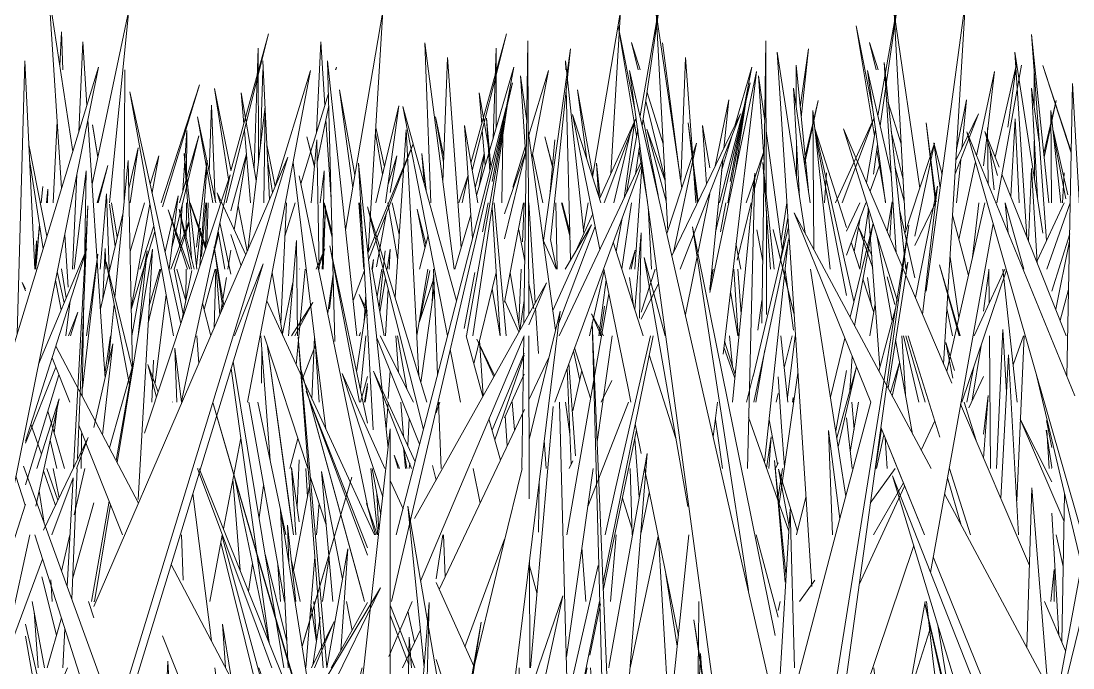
# Model space of a CAD drawing. Header units: millimetres. Extents: x -10020 to 20888, y -4665 to 12339.
# Drawn here: x 2813.88 to 2857.55, y 3088.58 to 3115.45 of the extents above; entities that cross this region are included whole.
import ezdxf

# ---------------------------------------------------------------- set-up
doc = ezdxf.new("R2010")
doc.units = ezdxf.units.MM
doc.layers.add('G-IMPT', color=8, linetype='Continuous', lineweight=9)

# ---------------------------------------------------------------- blocks, each defined once
blk = doc.blocks.new('Grass Array - 25_dwg-V37-West')
at = {"layer": 'G-IMPT'}
for p, q in [((2845.311, 3105.951), (2845.101, 3106.797)), ((2845.311, 3105.953), (2845.101, 3106.797)), ((2845.969, 3103.32), (2845.579, 3104.879)), ((2845.97, 3103.306), (2845.579, 3104.875))]:
    blk.add_line(p, q, dxfattribs=at)
blk = doc.blocks.new('Grass Array - 25_dwg-V38-West')
at = {"layer": 'G-IMPT'}
for p, q in [((2839.578, 3111.509), (2840.432, 3116.388)), ((2839.673, 3111.091), (2840.432, 3116.388)), ((2853.097, 3116.294), (2851.463, 3104.225)), ((2853.097, 3116.294), (2852.182, 3101.207)), ((2827.354, 3106.758), (2828.894, 3115.854)), ((2828.297, 3105.85), (2828.894, 3115.854)), ((2841.31, 3108.513), (2840.254, 3115.791)), ((2840.729, 3106.73), (2840.254, 3115.791)), ((2839.433, 3110.681), (2838.673, 3115.25)), ((2839.367, 3111.778), (2838.673, 3115.25)), ((2822.399, 3107.901), (2824.151, 3114.915)), ((2822.589, 3109.224), (2824.151, 3114.915)), ((2856.554, 3107.901), (2855.824, 3114.893)), ((2856.455, 3106.333), (2855.824, 3114.893)), ((2816.272, 3110.834), (2816.441, 3114.581)), ((2816.615, 3111.956), (2816.441, 3114.581)), ((2831.866, 3105.142), (2830.638, 3114.548)), ((2830.894, 3107.901), (2830.638, 3114.548)), ((2834.756, 3102.907), (2834.922, 3114.624)), ((2834.956, 3103.264), (2834.922, 3114.624)), ((2839.506, 3113.419), (2839.23, 3114.552)), ((2839.582, 3113.419), (2839.23, 3114.552)), ((2823.553, 3109.346), (2823.723, 3114.323)), ((2823.731, 3109.557), (2823.723, 3114.323)), ((2831.589, 3113.932), (2831.393, 3108.768)), ((2831.393, 3108.768), (2831.589, 3113.932)), ((2831.589, 3113.932), (2832.154, 3106.031)), ((2836.694, 3114.294), (2835.565, 3106.335)), ((2836.694, 3114.294), (2835.855, 3106.344)), ((2846.429, 3106.639), (2845.265, 3114.151)), ((2846.706, 3091.974), (2845.265, 3114.151)), ((2800.452, 3059.021), (2817.096, 3113.531)), ((2813.717, 3102.465), (2814.043, 3113.798)), ((2814.448, 3105.142), (2814.043, 3113.798)), ((2814.726, 3101.795), (2817.096, 3113.531)), ((2826.607, 3113.802), (2827.818, 3102.383)), ((2826.607, 3113.802), (2826.905, 3102.141)), ((2832.787, 3108.2), (2834.341, 3113.527)), ((2834.043, 3111.965), (2834.341, 3113.527)), ((2846.573, 3108.399), (2846.057, 3113.614)), ((2846.064, 3111.86), (2846.057, 3113.614)), ((2850.613, 3105.142), (2849.709, 3113.725)), ((2850.219, 3105.823), (2849.709, 3113.725)), ((2854.326, 3109.794), (2855.203, 3113.659)), ((2855.419, 3113.616), (2854.392, 3107.901)), ((2854.854, 3111.045), (2855.203, 3113.659)), ((2856.301, 3113.603), (2857.482, 3109.974)), ((2856.301, 3113.603), (2857.483, 3110.027)), ((2857.483, 3110.027), (2856.301, 3113.603)), ((2823.283, 3099.624), (2825.9, 3113.401)), ((2824.417, 3108.544), (2825.9, 3113.401)), ((2834.875, 3111.306), (2834.618, 3113.175)), ((2834.851, 3109.593), (2834.618, 3113.175)), ((2846.573, 3080.859), (2839.147, 3113.397)), ((2840.733, 3101.728), (2839.147, 3113.397)), ((2842.471, 3104.17), (2844.418, 3113.359)), ((2843.026, 3101.615), (2844.418, 3113.359)), ((2834.278, 3112.881), (2829.259, 3091.347)), ((2834.278, 3112.881), (2831.344, 3101.449)), ((2845.947, 3112.656), (2846.646, 3107.901)), ((2845.947, 3112.656), (2846.198, 3108.128)), ((2857.301, 3100.684), (2857.538, 3112.849)), ((2858.195, 3101.234), (2857.538, 3112.849)), ((2820.206, 3102.383), (2818.402, 3112.515)), ((2820.511, 3102.885), (2818.402, 3112.515)), ((2823.126, 3111.182), (2823.014, 3112.47)), ((2823.642, 3108.83), (2823.014, 3112.47)), ((2827.095, 3112.592), (2827.652, 3108.518)), ((2827.095, 3112.592), (2827.742, 3109.05)), ((2827.742, 3109.05), (2827.095, 3112.592)), ((2832.631, 3102.383), (2834.11, 3112.187)), ((2840.54, 3110.344), (2839.873, 3112.485)), ((2842.704, 3109.429), (2843.258, 3112.172)), ((2843.058, 3110.161), (2843.258, 3112.172)), ((2821.692, 3109.173), (2821.788, 3111.957)), ((2821.944, 3107.981), (2821.788, 3111.957)), ((2823.288, 3105.927), (2824.016, 3111.895)), ((2823.96, 3107.901), (2824.016, 3111.895)), ((2828.611, 3107.901), (2829.562, 3111.934)), ((2829.008, 3107.901), (2829.562, 3111.934)), ((2831.956, 3103.833), (2829.736, 3111.895)), ((2831.583, 3102.383), (2829.736, 3111.895)), ((2840.617, 3108.875), (2839.822, 3112.128)), ((2846.388, 3109.654), (2846.978, 3112.151)), ((2846.411, 3109.497), (2846.978, 3112.151)), ((2847.477, 3105.142), (2846.755, 3111.74)), ((2846.794, 3105.957), (2846.755, 3111.74)), ((2817.226, 3102.765), (2816.656, 3111.35)), ((2821.846, 3107.901), (2821.206, 3111.472)), ((2821.961, 3107.901), (2821.206, 3111.472)), ((2833.382, 3109.389), (2833.197, 3111.422)), ((2833.338, 3109.217), (2833.197, 3111.422)), ((2833.436, 3108.786), (2833.946, 3111.457)), ((2837.945, 3107.901), (2836.773, 3111.573)), ((2837.911, 3105.965), (2836.773, 3111.573)), ((2837.894, 3108.063), (2839.415, 3111.43)), ((2838.086, 3107.901), (2839.415, 3111.428)), ((2840.904, 3105.7), (2843.753, 3111.6)), ((2841.243, 3105.142), (2843.753, 3111.6)), ((2854.969, 3108.178), (2855.152, 3111.385)), ((2855.32, 3107.901), (2855.152, 3111.385)), ((2823.411, 3107.901), (2823.15, 3110.908)), ((2829.407, 3103.976), (2829.871, 3110.934)), ((2830.397, 3100.719), (2829.871, 3110.934)), ((2832.837, 3107.901), (2832.297, 3111.105)), ((2832.619, 3106.418), (2832.297, 3111.105)), ((2832.371, 3102.383), (2833.95, 3111.287)), ((2836.069, 3102.617), (2834.933, 3110.884)), ((2839.019, 3108.312), (2839.48, 3110.948)), ((2840.62, 3108.81), (2839.86, 3110.961)), ((2839.86, 3110.961), (2840.664, 3107.973)), ((2841.986, 3107.942), (2841.573, 3111.226)), ((2841.967, 3107.903), (2841.573, 3111.226)), ((2848.457, 3103.807), (2846.845, 3110.922)), ((2852.519, 3100.413), (2848.03, 3110.971)), ((2850.264, 3103.814), (2848.03, 3110.971)), ((2854.489, 3109.383), (2853.899, 3110.865)), ((2854.414, 3109.039), (2853.899, 3110.865)), ((2854.025, 3108.692), (2854.003, 3111.028)), ((2826.059, 3109.389), (2825.743, 3110.643)), ((2826.063, 3109.431), (2825.743, 3110.643)), ((2826.163, 3110.519), (2825.923, 3107.901)), ((2826.163, 3110.519), (2826.257, 3105.142)), ((2846.074, 3108.93), (2846.069, 3110.461)), ((2848.152, 3104.046), (2846.867, 3110.715)), ((2857.63, 3099.88), (2853.141, 3110.854)), ((2861.887, 3080.311), (2853.141, 3110.854)), ((2814.952, 3106.51), (2814.207, 3110.306)), ((2818.35, 3108.499), (2818.746, 3110.184)), ((2818.409, 3107.901), (2818.746, 3110.184)), ((2830.158, 3110.348), (2828.281, 3105.813)), ((2830.158, 3110.348), (2828.311, 3105.533)), ((2833.95, 3107.446), (2834.825, 3109.991)), ((2839.387, 3109.092), (2839.564, 3110.329)), ((2839.886, 3107.959), (2839.531, 3110.095)), ((2840.694, 3106.621), (2841.917, 3110.378)), ((2840.973, 3105.844), (2841.917, 3110.378)), ((2852.12, 3109.077), (2851.779, 3110.39)), ((2852.044, 3108.52), (2851.779, 3110.39)), ((2854.282, 3108.44), (2854.096, 3110.166)), ((2814.793, 3105.988), (2814.235, 3109.694)), ((2816.908, 3091.137), (2824.96, 3109.803)), ((2817.771, 3103.984), (2818.327, 3109.653)), ((2818.503, 3100.997), (2818.327, 3109.653)), ((2819.242, 3108.678), (2819.596, 3109.856)), ((2819.32, 3108.324), (2819.596, 3109.856)), ((2821.175, 3105.142), (2820.645, 3109.954)), ((2820.952, 3105.594), (2820.645, 3109.954)), ((2821.526, 3098.569), (2824.96, 3109.803)), ((2822.589, 3107.562), (2823.234, 3109.941)), ((2822.726, 3106.775), (2823.237, 3109.91)), ((2825.173, 3109.574), (2826.355, 3099.95)), ((2828.502, 3098.47), (2827.894, 3109.55)), ((2829.122, 3097.713), (2827.894, 3109.55)), ((2833.95, 3106.41), (2834.826, 3109.979)), ((2836.221, 3102.383), (2839.655, 3109.66)), ((2842.471, 3104.268), (2843.011, 3109.692)), ((2844.995, 3105.142), (2844.68, 3109.577)), ((2845.142, 3105.142), (2844.68, 3109.577)), ((2816.081, 3105.142), (2816.58, 3109.234)), ((2816.513, 3105.287), (2816.58, 3109.234)), ((2836.035, 3099.624), (2839.672, 3109.539)), ((2843.416, 3099.624), (2844.34, 3109.125)), ((2844.033, 3096.865), (2844.34, 3109.125)), ((2847.234, 3107.901), (2847.313, 3109.15)), ((2855.703, 3106.334), (2855.837, 3109.319)), ((2856.064, 3105.426), (2855.837, 3109.319)), ((2816.017, 3105.142), (2816.193, 3109.058)), ((2819.003, 3098.341), (2822.561, 3109.063)), ((2820.54, 3099.648), (2822.561, 3109.063)), ((2825.429, 3109.024), (2828.269, 3095.331)), ((2857.276, 3102.383), (2854.606, 3109.091)), ((2823.205, 3105.734), (2822.018, 3108.314)), ((2822.153, 3107.901), (2822.018, 3108.314)), ((2841.459, 3103.266), (2842.471, 3108.273)), ((2851.009, 3103.965), (2851.925, 3108.588)), ((2851.31, 3103.256), (2851.925, 3108.588)), ((2818.403, 3105.885), (2819.009, 3107.901)), ((2818.452, 3103.51), (2819.233, 3107.845)), ((2821.587, 3106.126), (2821.648, 3107.901)), ((2824.668, 3102.886), (2824.894, 3107.901)), ((2826.795, 3106.472), (2826.434, 3107.901)), ((2826.789, 3106.683), (2826.468, 3107.901)), ((2828.117, 3105.142), (2827.91, 3107.901)), ((2828.053, 3106.653), (2827.928, 3107.901)), ((2833.039, 3106.702), (2833.267, 3107.901)), ((2834.017, 3102.383), (2833.517, 3107.901)), ((2835.23, 3103.755), (2834.961, 3107.901)), ((2838.823, 3105.153), (2839.217, 3107.901)), ((2849.844, 3106.704), (2850.052, 3107.941)), ((2849.952, 3106.451), (2850.052, 3107.941)), ((2852.309, 3100.908), (2853.896, 3107.901)), ((2855.511, 3105.142), (2854.734, 3107.901)), ((2856.061, 3105.486), (2857.184, 3107.901)), ((2856.469, 3105.142), (2857.442, 3107.894)), ((2816.062, 3096.901), (2816.647, 3107.775)), ((2816.224, 3097.28), (2816.647, 3107.775)), ((2817.177, 3103.502), (2818.116, 3107.502)), ((2821.064, 3105.142), (2820.441, 3107.642)), ((2820.959, 3105.142), (2820.441, 3107.642)), ((2830.583, 3098.482), (2828.267, 3107.73)), ((2830.73, 3099.624), (2828.267, 3107.73)), ((2831.895, 3105.142), (2832.552, 3107.396)), ((2833.772, 3102.383), (2833.434, 3107.705)), ((2836.915, 3105.894), (2837.612, 3107.438)), ((2845.976, 3107.485), (2851.66, 3096.865)), ((2845.976, 3107.485), (2849.154, 3099.624)), ((2849.154, 3099.624), (2845.976, 3107.485)), ((2849.054, 3107.69), (2849.538, 3101.064)), ((2853.21, 3104.877), (2852.557, 3107.393)), ((2822.589, 3104.931), (2822.135, 3107.077)), ((2835.957, 3103.432), (2837.557, 3106.983)), ((2836.471, 3105.142), (2837.557, 3106.983)), ((2838.593, 3105.875), (2838.834, 3107.257)), ((2844.215, 3059.791), (2850.735, 3106.974)), ((2845.391, 3105.438), (2845.71, 3107.295)), ((2848.296, 3103.151), (2849.253, 3107.054)), ((2848.486, 3102.796), (2849.253, 3107.053)), ((2849.036, 3096.312), (2850.735, 3106.974)), ((2854.236, 3107.03), (2851.635, 3092.555)), ((2821.16, 3105.284), (2821.323, 3106.846)), ((2821.782, 3105.434), (2822.077, 3106.614)), ((2822.341, 3105.142), (2822.058, 3106.719)), ((2823.013, 3105.288), (2822.589, 3106.578)), ((2830.42, 3105.142), (2830.775, 3106.546)), ((2834.55, 3106.781), (2834.793, 3105.478)), ((2834.793, 3105.478), (2834.55, 3106.781)), ((2836.194, 3102.878), (2837.717, 3106.921)), ((2839.628, 3106.651), (2839.362, 3103.465)), ((2839.628, 3106.651), (2839.552, 3103.114)), ((2843.387, 3096.291), (2841.756, 3106.91)), ((2845.182, 3089.93), (2841.756, 3106.91)), ((2844.269, 3100.691), (2845.736, 3106.897)), ((2845.97, 3103.306), (2845.101, 3106.797)), ((2845.969, 3103.32), (2845.101, 3106.797)), ((2849.199, 3105.709), (2848.658, 3106.862)), ((2849.237, 3105.182), (2848.658, 3106.862)), ((2849.407, 3106.559), (2850.048, 3102.998)), ((2856.673, 3104.227), (2857.417, 3106.608)), ((2814.445, 3105.199), (2814.527, 3106.321)), ((2814.499, 3105.142), (2814.527, 3106.321)), ((2822.252, 3103.525), (2821.899, 3106.069)), ((2822.302, 3103.64), (2821.899, 3106.069)), ((2824.979, 3102.383), (2825.32, 3106.342)), ((2825.357, 3102.383), (2825.32, 3106.342)), ((2826.694, 3106.121), (2827.927, 3099.624)), ((2826.694, 3106.121), (2828.269, 3098.754)), ((2836.097, 3105.142), (2835.555, 3106.355)), ((2839.708, 3102.383), (2838.469, 3106.261)), ((2843.76, 3105.142), (2843.559, 3106.208)), ((2844.301, 3099.624), (2845.764, 3106.469)), ((2844.749, 3097.122), (2845.735, 3106.336)), ((2856.839, 3103.48), (2857.411, 3106.314)), ((2814.068, 3098.008), (2816.612, 3105.995)), ((2814.606, 3101.201), (2816.612, 3105.995)), ((2816.427, 3100.2), (2817.07, 3105.77)), ((2816.599, 3102.383), (2817.07, 3105.77)), ((2817.273, 3103.91), (2817.378, 3105.997)), ((2817.404, 3105.142), (2817.378, 3105.997)), ((2817.874, 3097.117), (2819.332, 3105.973)), ((2818.484, 3102.383), (2819.122, 3105.905)), ((2818.741, 3102.383), (2819.122, 3105.905)), ((2818.745, 3095.585), (2819.332, 3105.973)), ((2822.459, 3105.142), (2822.589, 3105.935)), ((2839.139, 3105.142), (2839.377, 3105.934)), ((2839.214, 3105.142), (2839.377, 3105.934)), ((2839.749, 3105.631), (2840.617, 3102.383)), ((2839.749, 3105.631), (2841.568, 3095.288)), ((2852.81, 3103.118), (2852.451, 3105.65)), ((2818.509, 3100.973), (2817.414, 3105.446)), ((2818.391, 3100.259), (2817.414, 3105.446)), ((2817.989, 3085.927), (2823.931, 3105.37)), ((2822.743, 3102.383), (2823.931, 3105.37)), ((2828.449, 3105.142), (2828.509, 3105.547)), ((2828.469, 3105.142), (2828.509, 3105.547)), ((2849.875, 3100.2), (2850.693, 3105.44)), ((2850.614, 3105.142), (2850.693, 3105.44)), ((2852.829, 3102.383), (2852.016, 3105.326)), ((2852.872, 3102.383), (2852.016, 3105.326)), ((2815.558, 3105.155), (2815.561, 3105.142)), ((2815.558, 3105.155), (2815.756, 3103.95)), ((2820.556, 3103.02), (2820.97, 3105.088)), ((2821.48, 3103.475), (2821.932, 3105.142)), ((2821.891, 3102.689), (2821.968, 3105.142)), ((2822.132, 3103.248), (2821.983, 3105.142)), ((2822.162, 3103.316), (2822.403, 3104.796)), ((2824.754, 3102.383), (2824.304, 3104.996)), ((2825.669, 3105.142), (2825.304, 3101.171)), ((2828.139, 3105.085), (2827.663, 3103.844)), ((2828.456, 3105.142), (2828.959, 3102.383)), ((2828.959, 3102.383), (2828.456, 3105.142)), ((2830.317, 3102.383), (2830.77, 3105.142)), ((2830.948, 3103.768), (2831.009, 3104.906)), ((2831.096, 3102.634), (2831, 3105.142)), ((2832.272, 3102.684), (2832.716, 3105.009)), ((2832.676, 3101.219), (2833.605, 3105.007)), ((2837.486, 3102.383), (2838.089, 3105.09)), ((2839.096, 3100.128), (2838.078, 3105.142)), ((2839.31, 3103.628), (2839.142, 3104.796)), ((2839.631, 3103.357), (2840.212, 3105.142)), ((2843.773, 3103.295), (2843.638, 3105.142)), ((2847.077, 3102.461), (2846.661, 3105.142)), ((2852.943, 3099.624), (2854.787, 3105.105)), ((2853.446, 3102.383), (2854.721, 3105.142)), ((2853.832, 3103.395), (2854.058, 3105.087)), ((2854.071, 3103.735), (2854.058, 3105.142)), ((2855.193, 3099.978), (2854.637, 3105.142)), ((2814.068, 3104.331), (2813.928, 3104.595)), ((2814.068, 3104.243), (2813.928, 3104.595)), ((2815.551, 3103.46), (2815.31, 3104.688)), ((2830.218, 3094.785), (2835.689, 3104.576)), ((2830.484, 3100.434), (2831.03, 3104.36)), ((2833.766, 3102.383), (2833.439, 3104.327)), ((2834.952, 3104.624), (2835.162, 3103.496)), ((2835.162, 3103.496), (2834.952, 3104.624)), ((2834.957, 3102.839), (2835.689, 3104.576)), ((2837.872, 3102.383), (2838.168, 3104.699)), ((2839.631, 3103.064), (2840.349, 3104.552)), ((2827.917, 3104.1), (2828.269, 3103.402)), ((2827.917, 3104.1), (2828.269, 3103.227)), ((2828.125, 3102.977), (2828.193, 3104.103)), ((2836.534, 3094.106), (2838.286, 3104.12)), ((2857.026, 3103.012), (2857.372, 3104.307)), ((2815.745, 3102.383), (2815.921, 3103.827)), ((2816.422, 3099.869), (2816.489, 3103.858)), ((2817.499, 3101.205), (2817.743, 3103.696)), ((2821.752, 3102.383), (2821.416, 3103.729)), ((2826.846, 3097.82), (2824.082, 3103.827)), ((2825.113, 3102.383), (2825.991, 3103.764)), ((2825.241, 3102.383), (2825.991, 3103.764)), ((2827.813, 3100.886), (2828.22, 3103.608)), ((2834.589, 3102.608), (2834.762, 3103.844)), ((2835.367, 3101.646), (2835.245, 3103.524)), ((2849.119, 3102.383), (2849.344, 3103.723)), ((2849.496, 3100.908), (2850.183, 3103.507)), ((2815.844, 3102.383), (2816.231, 3103.358)), ((2815.937, 3102.383), (2816.231, 3103.358)), ((2833.95, 3084.624), (2836.259, 3103.401)), ((2834.971, 3098.077), (2836.259, 3103.401)), ((2838.066, 3102.383), (2837.563, 3103.295)), ((2837.964, 3102.383), (2837.563, 3103.295)), ((2817.226, 3102.765), (2817.369, 3100.624)), ((2831.096, 3102.634), (2831.168, 3100.762)), ((2837.863, 3092.846), (2837.593, 3102.931)), ((2839.791, 3049.378), (2837.593, 3102.931)), ((2854.639, 3102.641), (2854.382, 3096.865)), ((2854.382, 3096.865), (2854.639, 3102.641)), ((2854.639, 3102.641), (2854.792, 3100.043)), ((2817.358, 3100.782), (2817.594, 3102.383)), ((2821.259, 3101.224), (2821.178, 3102.383)), ((2823.839, 3102.383), (2824.222, 3097.206)), ((2825.782, 3096.865), (2823.968, 3102.383)), ((2826.58, 3088.623), (2825.384, 3102.323)), ((2826.116, 3092.663), (2825.384, 3102.323)), ((2825.957, 3099.752), (2826.063, 3102.324)), ((2827.915, 3102.383), (2827.967, 3102.517)), ((2827.929, 3102.383), (2827.967, 3102.517)), ((2827.97, 3100.155), (2828.193, 3102.383)), ((2828.647, 3102.291), (2830.428, 3097.876)), ((2828.783, 3102.383), (2830.175, 3099.624)), ((2829.555, 3100.852), (2829.442, 3102.383)), ((2829.897, 3100.175), (2829.511, 3102.383)), ((2830.468, 3092.189), (2834.765, 3102.383)), ((2833.051, 3099.855), (2832.355, 3102.383)), ((2833.507, 3100.671), (2832.803, 3102.232)), ((2833.538, 3100.726), (2832.803, 3102.232)), ((2833.068, 3099.885), (2832.91, 3102.176)), ((2834.749, 3102.345), (2834.671, 3096.865)), ((2834.978, 3095.607), (2834.958, 3102.383)), ((2837.796, 3097.977), (2838.427, 3102.383)), ((2838.039, 3092.074), (2840.119, 3102.383)), ((2838.577, 3096.1), (2840.006, 3102.383)), ((2843.526, 3100.751), (2843.09, 3102.152)), ((2843.419, 3101.097), (2843.287, 3102.383)), ((2845.716, 3099.624), (2845.429, 3102.383)), ((2847.077, 3102.461), (2848.123, 3095.707)), ((2847.483, 3099.836), (2848.082, 3102.276)), ((2850.19, 3102.214), (2850.896, 3098.292)), ((2850.598, 3099.949), (2850.441, 3102.383)), ((2851.152, 3099.624), (2850.523, 3102.383)), ((2851.418, 3099.624), (2850.609, 3102.383)), ((2852.026, 3098.167), (2850.71, 3102.383)), ((2854.134, 3096.865), (2854.083, 3102.383)), ((2855.065, 3101.168), (2855.494, 3102.383)), ((2855.217, 3095.53), (2855.525, 3102.383)), ((2814.726, 3101.795), (2813.173, 3094.106)), ((2818.762, 3095.434), (2815.323, 3101.951)), ((2816.908, 3098.576), (2817.687, 3102.039)), ((2817.266, 3098.268), (2817.687, 3102.039)), ((2820.543, 3099.624), (2820.263, 3101.863)), ((2820.343, 3099.624), (2820.263, 3101.863)), ((2823.856, 3100.406), (2823.876, 3101.872)), ((2824.114, 3101.939), (2824.988, 3095.548)), ((2825.185, 3094.106), (2824.114, 3101.939)), ((2825.568, 3100.597), (2826.105, 3101.987)), ((2826.257, 3099.624), (2826.111, 3101.94)), ((2831.939, 3100.551), (2831.696, 3101.804)), ((2837.528, 3099.789), (2836.864, 3101.884)), ((2840.733, 3101.728), (2844.393, 3074.793)), ((2843.513, 3100.621), (2843.06, 3101.903)), ((2844.392, 3099.624), (2844.764, 3101.791)), ((2852.565, 3100.621), (2852.27, 3102.103)), ((2852.633, 3100.931), (2852.27, 3102.103)), ((2853.374, 3099.708), (2853.735, 3101.977)), ((2815.9, 3099.624), (2815.169, 3101.467)), ((2819.313, 3099.624), (2819.373, 3101.361)), ((2824.795, 3088.588), (2822.689, 3101.304)), ((2829.46, 3094.106), (2831.344, 3101.449)), ((2834.761, 3101.663), (2833.434, 3098.464)), ((2833.434, 3098.464), (2834.761, 3101.663)), ((2834.762, 3101.57), (2833.545, 3098.061)), ((2834.966, 3099.725), (2835.794, 3101.478)), ((2841.07, 3098.117), (2839.96, 3101.594)), ((2848.386, 3101.522), (2848.292, 3100.11)), ((2849.973, 3100.018), (2850.357, 3101.254)), ((2850.053, 3099.867), (2850.357, 3101.254)), ((2854.559, 3095.617), (2854.873, 3101.586)), ((2855.298, 3094.106), (2854.873, 3101.586)), ((2814.068, 3097.918), (2815.324, 3101.077)), ((2817.553, 3097.725), (2818.524, 3101.156)), ((2817.83, 3097.2), (2818.524, 3101.156)), ((2819.566, 3100.038), (2819.148, 3101.183)), ((2819.498, 3099.831), (2819.148, 3101.183)), ((2823.331, 3095.738), (2822.6, 3101.014)), ((2828.102, 3091.505), (2825.466, 3101.104)), ((2828.142, 3091.347), (2825.466, 3101.104)), ((2828.987, 3096.865), (2827.213, 3100.818)), ((2828.897, 3095.686), (2827.213, 3100.818)), ((2830.084, 3096.865), (2828.519, 3100.912)), ((2830.24, 3097.143), (2828.519, 3100.912)), ((2829.128, 3099.777), (2829.203, 3100.911)), ((2836.716, 3097.029), (2836.548, 3101.023)), ((2836.896, 3097.4), (2836.622, 3101.224)), ((2836.79, 3099.26), (2837.164, 3100.937)), ((2845.359, 3095.397), (2846.131, 3100.829)), ((2847.701, 3098.435), (2848.152, 3100.94)), ((2848.562, 3101.088), (2847.747, 3098.137)), ((2848.563, 3101.086), (2847.804, 3097.77)), ((2853.149, 3099.624), (2853.435, 3101.087)), ((2814.068, 3096.191), (2815.448, 3100.764)), ((2831.939, 3100.551), (2832.119, 3099.624)), ((2833.95, 3098.977), (2834.767, 3100.791)), ((2838.403, 3100.522), (2837.97, 3099.624)), ((2843.997, 3099.624), (2844.276, 3100.734)), ((2845.458, 3098.603), (2845.311, 3100.679)), ((2853.223, 3099.382), (2853.832, 3100.693)), ((2857.492, 3094.613), (2856.036, 3100.743)), ((2828.269, 3093.576), (2825.712, 3100.085)), ((2828.269, 3093.273), (2825.712, 3100.085)), ((2826.533, 3098.5), (2826.355, 3099.95)), ((2839.096, 3100.128), (2839.198, 3099.624)), ((2855.193, 3099.978), (2855.231, 3099.624)), ((2814.498, 3095.305), (2815.46, 3099.76)), ((2814.537, 3096.865), (2815.46, 3099.76)), ((2815.253, 3098.337), (2815.409, 3099.624)), ((2820.166, 3099.624), (2820.163, 3099.633)), ((2820.167, 3099.624), (2820.163, 3099.633)), ((2825.429, 3087.241), (2821.842, 3099.603)), ((2824.505, 3090.504), (2821.842, 3099.603)), ((2823.331, 3099.624), (2824.816, 3091.347)), ((2824.878, 3094.106), (2823.711, 3099.624)), ((2829.118, 3099.624), (2829.042, 3098.484)), ((2829.752, 3098.212), (2829.647, 3099.624)), ((2831.11, 3099.186), (2831.26, 3099.624)), ((2831.212, 3099.624), (2831.318, 3096.865)), ((2834.267, 3099.624), (2834.372, 3098.467)), ((2836.435, 3092.216), (2836.239, 3099.624)), ((2836.663, 3098.295), (2836.48, 3099.624)), ((2837.41, 3095.283), (2839.098, 3099.624)), ((2842.79, 3099.624), (2842.62, 3098.183)), ((2845.912, 3099.624), (2845.94, 3099.809)), ((2845.933, 3099.624), (2845.94, 3099.809)), ((2848.004, 3095.257), (2849.156, 3099.618)), ((2848.307, 3097.554), (2848.655, 3099.624)), ((2848.464, 3098.484), (2848.369, 3099.624)), ((2852.89, 3099.541), (2855.742, 3092.835)), ((2853.53, 3098.035), (2853.038, 3099.624)), ((2853.832, 3098.294), (2854.036, 3099.903)), ((2853.842, 3097.303), (2854.036, 3099.903)), ((2815.681, 3096.865), (2814.989, 3099.242)), ((2834.777, 3099.324), (2831.244, 3091.838)), ((2835.027, 3088.588), (2835.967, 3099.44)), ((2814.729, 3097.467), (2814.29, 3098.705)), ((2818.09, 3094.106), (2816.28, 3098.668)), ((2829.932, 3097.818), (2829.989, 3098.963)), ((2833.779, 3097.211), (2833.307, 3098.925)), ((2834.063, 3097.812), (2833.984, 3099.053)), ((2839.381, 3098.725), (2839.631, 3097.495)), ((2842.705, 3098.902), (2843, 3096.865)), ((2845.76, 3094.262), (2844.086, 3098.999)), ((2845.285, 3097.043), (2844.938, 3098.885)), ((2848.152, 3098.978), (2848.383, 3096.865)), ((2851.251, 3097.629), (2851.814, 3098.848)), ((2855.356, 3098.923), (2857.184, 3094.667)), ((2855.356, 3098.923), (2856.673, 3096.311)), ((2856.673, 3097.734), (2856.447, 3098.867)), ((2816.395, 3098.326), (2816.371, 3096.865)), ((2821.526, 3098.569), (2817.811, 3086.417)), ((2827.35, 3081.746), (2829.211, 3098.514)), ((2829.209, 3089.476), (2829.211, 3098.514)), ((2838.05, 3091.804), (2839.435, 3098.458)), ((2845.458, 3098.603), (2845.577, 3096.933)), ((2847.879, 3094.782), (2847.399, 3098.449)), ((2847.562, 3094.106), (2847.399, 3098.449)), ((2849.355, 3096.865), (2849.609, 3098.496)), ((2849.395, 3096.865), (2849.702, 3098.267)), ((2849.575, 3098.581), (2850.361, 3096.636)), ((2851.384, 3094.106), (2849.575, 3098.581)), ((2856.673, 3096.905), (2856.436, 3098.455)), ((2856.471, 3098.455), (2856.564, 3096.865)), ((2814.811, 3094.301), (2816.667, 3098.16)), ((2815.369, 3096.865), (2815.088, 3098.038)), ((2816.183, 3096.865), (2816.667, 3098.16)), ((2822.283, 3094.357), (2823, 3098.13)), ((2825.036, 3096.865), (2825.372, 3098.113)), ((2826.846, 3097.82), (2828.554, 3094.106)), ((2835.601, 3098.049), (2835.678, 3096.865)), ((2839.547, 3095.675), (2839.358, 3098.087)), ((2844.833, 3096.886), (2845.02, 3098.185)), ((2844.92, 3096.865), (2845.02, 3098.185)), ((2849.844, 3096.865), (2849.751, 3098.147)), ((2829.597, 3096.865), (2829.371, 3097.428)), ((2829.543, 3096.865), (2829.371, 3097.428)), ((2829.751, 3097.733), (2829.837, 3096.865)), ((2829.751, 3097.733), (2829.893, 3096.865)), ((2838.295, 3088.696), (2839.872, 3097.485)), ((2838.516, 3080.45), (2839.872, 3097.485)), ((2813.982, 3096.961), (2820.697, 3078.472)), ((2825.429, 3094.652), (2825.107, 3096.905)), ((2825.287, 3094.106), (2825.107, 3096.905)), ((2825.339, 3095.286), (2825.429, 3097.228)), ((2830.018, 3097.083), (2829.988, 3096.865)), ((2830.956, 3096.994), (2831.11, 3096.381)), ((2836.79, 3097.182), (2836.637, 3096.865)), ((2845.643, 3092.361), (2845.166, 3097.199)), ((2845.598, 3092.142), (2845.166, 3097.199)), ((2845.203, 3096.865), (2845.311, 3097.1)), ((2856.655, 3096.865), (2856.673, 3096.896)), ((2814.052, 3095.342), (2813.666, 3096.546)), ((2814.816, 3096.777), (2815.309, 3095.335)), ((2815.411, 3095.547), (2814.943, 3096.865)), ((2815.151, 3094.106), (2816.039, 3096.481)), ((2815.462, 3095.654), (2815.217, 3096.865)), ((2815.796, 3091.965), (2816.039, 3096.481)), ((2816.207, 3096.865), (2815.988, 3091.438)), ((2816.091, 3094.944), (2816.523, 3096.865)), ((2823.635, 3090.357), (2821.199, 3096.865)), ((2825.429, 3086.526), (2821.275, 3096.865)), ((2824.164, 3089.675), (2822.719, 3096.651)), ((2825.55, 3089.493), (2827.612, 3096.508)), ((2825.552, 3089.477), (2827.612, 3096.508)), ((2825.77, 3095.695), (2825.698, 3096.865)), ((2826.552, 3094.525), (2825.889, 3096.541)), ((2827.219, 3092.266), (2826.359, 3096.745)), ((2826.827, 3091.347), (2826.359, 3096.745)), ((2828.403, 3096.865), (2828.695, 3094.106)), ((2828.45, 3096.865), (2828.815, 3094.945)), ((2832.655, 3096.865), (2832.935, 3095.422)), ((2833.902, 3093.657), (2834.678, 3096.865)), ((2836.519, 3089.051), (2837.637, 3096.865)), ((2839.25, 3094.106), (2839.162, 3096.865)), ((2839.759, 3096.865), (2841.169, 3089.915)), ((2845.311, 3095.692), (2845.49, 3096.865)), ((2846.119, 3094.27), (2845.329, 3096.837)), ((2845.772, 3094.464), (2845.329, 3096.837)), ((2849.139, 3095.426), (2850.176, 3096.865)), ((2853.417, 3088.019), (2850.062, 3096.557)), ((2857.504, 3072.034), (2850.062, 3096.557)), ((2851.384, 3094.106), (2850.361, 3096.636)), ((2852.916, 3094.518), (2852.34, 3096.481)), ((2853.294, 3094.106), (2852.433, 3096.865)), ((2822.776, 3095.102), (2822.673, 3096.409)), ((2823.761, 3094.832), (2823.951, 3096.168)), ((2825.187, 3092.645), (2825.853, 3096.127)), ((2829.739, 3095.191), (2829.21, 3096.369)), ((2835.361, 3094.222), (2835.389, 3096.328)), ((2838.577, 3096.1), (2838.124, 3094.106)), ((2843.387, 3096.291), (2844.076, 3091.802)), ((2849.036, 3096.312), (2845.167, 3072.034)), ((2848.672, 3092.046), (2850.562, 3096.139)), ((2849.274, 3094.106), (2850.51, 3096.269)), ((2855.639, 3089.431), (2855.839, 3096.06)), ((2856.533, 3087.517), (2855.839, 3096.06)), ((2814.633, 3095.932), (2814.843, 3094.591)), ((2821.785, 3089.704), (2821.017, 3095.836)), ((2823.331, 3095.738), (2824.176, 3089.645)), ((2828.646, 3095.832), (2828.734, 3094.224)), ((2838.846, 3095.631), (2839.241, 3094.385)), ((2839.963, 3095.858), (2839.631, 3094.212)), ((2846.079, 3094.106), (2846.465, 3095.682)), ((2852.221, 3095.817), (2856.673, 3087.499)), ((2857.087, 3089.672), (2857.206, 3095.817)), ((2813.115, 3092.401), (2814.068, 3095.391)), ((2816.023, 3092.321), (2816.908, 3095.447)), ((2816.803, 3091.347), (2817.533, 3095.508)), ((2816.924, 3091.347), (2817.587, 3095.373)), ((2825.185, 3094.106), (2824.988, 3095.548)), ((2826.148, 3094.106), (2826.255, 3095.429)), ((2828.224, 3095.433), (2828.6, 3094.106)), ((2828.224, 3095.433), (2828.66, 3094.106)), ((2828.66, 3094.106), (2828.224, 3095.433)), ((2830.615, 3088.621), (2829.936, 3095.306)), ((2832.027, 3083.07), (2829.936, 3095.306)), ((2845.299, 3086.738), (2845.816, 3095.184)), ((2848.004, 3095.257), (2845.515, 3085.829)), ((2845.989, 3088.588), (2845.816, 3095.184)), ((2822.776, 3095.102), (2822.97, 3092.647)), ((2825.924, 3087.139), (2824.653, 3095.131)), ((2824.971, 3088.588), (2824.653, 3095.131)), ((2856.673, 3095.009), (2856.968, 3089.951)), ((2824.997, 3092.965), (2824.94, 3094.512)), ((2825.293, 3091.347), (2824.94, 3094.512)), ((2857.492, 3094.613), (2859.579, 3085.829)), ((2813.457, 3090.485), (2814.239, 3094.106)), ((2819.763, 3077.552), (2814.449, 3094.106)), ((2815.565, 3092.603), (2815.903, 3094.106)), ((2820.609, 3092.225), (2820.541, 3094.106)), ((2821.711, 3091.347), (2822.234, 3094.1)), ((2823.496, 3089.37), (2822.224, 3094.046)), ((2831.11, 3092.289), (2831.384, 3094.106)), ((2831.424, 3094.106), (2831.491, 3092.362)), ((2832.309, 3089.465), (2833.95, 3093.939)), ((2838.351, 3091.347), (2838.581, 3094.106)), ((2839.168, 3088.588), (2840.328, 3094.06)), ((2840.274, 3081.35), (2841.608, 3094.106)), ((2840.793, 3086.314), (2840.338, 3094.012)), ((2845.311, 3090.694), (2844.394, 3094.106)), ((2857.144, 3092.801), (2856.86, 3094.106)), ((2824.148, 3085.829), (2822.176, 3093.797)), ((2826.574, 3088.588), (2827.442, 3093.537)), ((2827.154, 3089.299), (2827.442, 3093.537)), ((2832.01, 3085.829), (2833.902, 3093.657)), ((2837.329, 3091.347), (2837.168, 3093.59)), ((2850.939, 3093.667), (2847.472, 3083.361)), ((2813.476, 3089.629), (2814.773, 3093.096)), ((2824.014, 3093.303), (2824.918, 3089.678)), ((2825.461, 3091.347), (2825.106, 3093.028)), ((2825.703, 3088.588), (2826.075, 3093.201)), ((2826.39, 3091.347), (2826.666, 3093.201)), ((2834.999, 3088.588), (2834.986, 3093.047)), ((2855.845, 3083.07), (2851.751, 3093.199)), ((2855.845, 3083.07), (2851.751, 3093.199)), ((2857.954, 3093.056), (2856.848, 3087.171)), ((2820.112, 3092.874), (2824.438, 3084.675)), ((2823.325, 3091.763), (2823.49, 3092.926)), ((2824.544, 3092.859), (2824.656, 3091.347)), ((2826.116, 3092.663), (2826.425, 3088.588)), ((2837.837, 3092.846), (2834.413, 3077.792)), ((2835.297, 3091.701), (2834.986, 3092.828)), ((2837.863, 3092.846), (2838.79, 3058.239)), ((2856.771, 3092.68), (2856.634, 3091.347)), ((2856.634, 3091.347), (2856.771, 3092.68)), ((2856.771, 3092.68), (2856.775, 3091.347)), ((2814.747, 3092.372), (2815.349, 3089.94)), ((2815.172, 3091.347), (2815.112, 3092.25)), ((2832.685, 3088.625), (2831.11, 3092.136)), ((2836.435, 3092.216), (2836.566, 3087.257)), ((2841.126, 3089.496), (2840.65, 3092.476)), ((2846.838, 3092.229), (2846.203, 3091.347)), ((2816.407, 3066.516), (2828.802, 3091.91)), ((2824.187, 3084.258), (2828.802, 3091.91)), ((2814.855, 3088.588), (2814.34, 3091.347)), ((2816.674, 3091.347), (2816.908, 3090.662)), ((2816.908, 3091.329), (2816.901, 3091.347)), ((2826.14, 3089.673), (2825.917, 3091.236)), ((2826.142, 3089.686), (2826.039, 3091.347)), ((2828.269, 3091.296), (2826.757, 3088.588)), ((2827.626, 3090.144), (2827.395, 3091.347)), ((2828.102, 3091.505), (2828.145, 3091.347)), ((2829.152, 3089.065), (2830.113, 3091.347)), ((2830.821, 3091.298), (2829.415, 3073.008)), ((2830.821, 3091.298), (2830.628, 3083.591)), ((2833.742, 3083.941), (2836.378, 3091.58)), ((2833.925, 3080.311), (2836.378, 3091.58)), ((2835.665, 3080.311), (2837.892, 3091.347)), ((2837.489, 3089.111), (2837.934, 3091.248)), ((2841.999, 3089.571), (2842.013, 3091.347)), ((2845.311, 3090.974), (2845.403, 3091.347)), ((2851.418, 3091.347), (2848.152, 3073.168)), ((2852.733, 3085.315), (2851.402, 3091.259)), ((2854.425, 3078.221), (2851.408, 3091.292)), ((2851.741, 3088.971), (2851.471, 3091.347)), ((2856.374, 3091.347), (2857.247, 3089.294)), ((2814.417, 3090.935), (2814.588, 3088.588)), ((2829.209, 3090.77), (2829.976, 3088.729)), ((2830.229, 3088.588), (2829.216, 3091.166)), ((2830.214, 3089.657), (2829.94, 3090.937)), ((2856.078, 3083.243), (2857.962, 3090.901)), ((2814.936, 3086.565), (2814.068, 3090.409)), ((2815.554, 3090.663), (2814.967, 3088.588)), ((2822.363, 3088.608), (2822.248, 3090.405)), ((2822.589, 3088.265), (2822.248, 3090.405)), ((2823.635, 3090.357), (2824.297, 3088.588)), ((2825.429, 3087.348), (2824.505, 3090.504)), ((2826.878, 3090.512), (2825.937, 3088.588)), ((2825.937, 3088.588), (2826.878, 3090.512)), ((2825.996, 3088.707), (2826.292, 3090.695)), ((2826.878, 3090.512), (2826.057, 3088.588)), ((2831.851, 3084.099), (2832.989, 3090.48)), ((2832.359, 3086.516), (2832.989, 3090.48)), ((2843.052, 3082.926), (2841.808, 3090.58)), ((2845.02, 3069.275), (2841.808, 3090.58)), ((2852.881, 3084.589), (2851.941, 3090.366)), ((2814.741, 3086.114), (2814.068, 3089.901)), ((2815.614, 3088.588), (2815.701, 3090.204)), ((2821.373, 3085.829), (2819.748, 3089.925)), ((2830.457, 3090.172), (2829.71, 3088.588)), ((2850.935, 3088.038), (2851.606, 3090.161)), ((2829.206, 3077.552), (2829.209, 3089.476)), ((2829.849, 3082.406), (2829.998, 3089.858)), ((2830.093, 3088.588), (2829.998, 3089.858)), ((2841.999, 3089.571), (2841.924, 3080.311)), ((2823.496, 3089.37), (2824.46, 3085.829)), ((2842.095, 3089.179), (2841.977, 3086.852)), ((2841.977, 3086.852), (2842.095, 3089.179)), ((2842.095, 3089.179), (2842.924, 3076.013)), ((2814.121, 3084.675), (2815.809, 3088.588)), ((2819.97, 3088.861), (2819.7, 3081.827)), ((2819.7, 3081.827), (2819.97, 3088.861)), ((2819.97, 3088.861), (2820.505, 3080.311)), ((2822.431, 3084.538), (2821.924, 3088.588)), ((2823.748, 3088.588), (2824.182, 3087.398)), ((2826.702, 3083.357), (2828.045, 3088.588)), ((2832.061, 3086.041), (2831.11, 3088.94)), ((2834.554, 3088.588), (2834.52, 3086.195)), ((2836.852, 3086.053), (2837.38, 3088.588)), ((2837.724, 3085.829), (2837.526, 3088.588)), ((2838.295, 3088.696), (2838.276, 3088.588)), ((2849.288, 3088.588), (2849.436, 3087.237)), ((2851.741, 3088.971), (2852.414, 3083.07))]:
    blk.add_line(p, q, dxfattribs=at)
blk = doc.blocks.new('Grass Array - Grass Array-V40-West')
for name in ['Grass Array - 25_dwg-V38-West', 'Grass Array - 25_dwg-V37-West', 'Grass Array - 25_dwg-V37-West', 'Grass Array - 25_dwg-V37-West', 'Grass Array - 25_dwg-V37-West', 'Grass Array - 25_dwg-V37-West', 'Grass Array - 25_dwg-V37-West', 'Grass Array - 25_dwg-V37-West', 'Grass Array - 25_dwg-V37-West', 'Grass Array - 25_dwg-V37-West']:
    blk.add_blockref(name, (0, 0))
blk = doc.blocks.new('Grass Array - 25_dwg-V33-West')
at = {"layer": 'G-IMPT'}
for p, q in [((2389.199, 3110.66), (2389.12, 3111.137)), ((2389.2, 3110.66), (2389.12, 3111.137)), ((2386.994, 3107.901), (2387.053, 3108.572)), ((2386.997, 3107.901), (2387.053, 3108.572))]:
    blk.add_line(p, q, dxfattribs=at)
blk = doc.blocks.new('Grass Array - 25_dwg-V44-West')
at = {"layer": 'G-IMPT'}
for p, q in [((2816.026, 3110.025), (2815.022, 3116.682)), ((2815.563, 3108.509), (2815.022, 3116.682)), ((2849.457, 3111.509), (2850.311, 3116.388)), ((2849.553, 3111.091), (2850.311, 3116.388)), ((2816.833, 3108.673), (2818.361, 3115.907)), ((2817.558, 3107.901), (2818.361, 3115.907)), ((2837.606, 3108.963), (2838.773, 3115.854)), ((2838.371, 3109.12), (2838.773, 3115.854)), ((2851.189, 3108.513), (2850.133, 3115.791)), ((2850.609, 3106.73), (2850.133, 3115.791)), ((2849.313, 3110.681), (2848.552, 3115.25)), ((2849.247, 3111.778), (2848.552, 3115.25)), ((2815.556, 3115.002), (2815.488, 3113.587)), ((2815.556, 3115.002), (2815.611, 3113.419)), ((2832.559, 3109.554), (2834.03, 3114.915)), ((2832.612, 3109.238), (2834.03, 3114.915)), ((2826.152, 3110.834), (2826.32, 3114.581)), ((2826.494, 3111.956), (2826.32, 3114.581)), ((2841.261, 3108.848), (2840.517, 3114.548)), ((2844.636, 3102.907), (2844.801, 3114.624)), ((2844.82, 3108.232), (2844.801, 3114.624)), ((2849.386, 3113.419), (2849.109, 3114.552)), ((2849.462, 3113.419), (2849.109, 3114.552)), ((2833.474, 3110.555), (2833.602, 3114.323)), ((2833.608, 3111.014), (2833.602, 3114.323)), ((2841.469, 3113.932), (2841.272, 3108.775)), ((2841.272, 3108.775), (2841.469, 3113.932)), ((2841.469, 3113.932), (2841.779, 3109.593)), ((2846.573, 3114.294), (2846.23, 3111.872)), ((2846.573, 3114.294), (2846.272, 3111.44)), ((2856.308, 3106.639), (2855.144, 3114.151)), ((2855.642, 3106.487), (2855.144, 3114.151)), ((2824.193, 3108.024), (2823.923, 3113.798)), ((2826.941, 3113.419), (2826.975, 3113.531)), ((2826.953, 3113.419), (2826.975, 3113.531)), ((2836.487, 3113.802), (2837.247, 3106.63)), ((2836.487, 3113.802), (2836.496, 3113.419)), ((2843.512, 3111.102), (2844.22, 3113.527)), ((2843.922, 3111.965), (2844.22, 3113.527)), ((2818.159, 3107.946), (2818.193, 3113.419)), ((2823.822, 3110.306), (2823.912, 3113.419)), ((2834.957, 3110.709), (2835.78, 3113.401)), ((2835.088, 3109.759), (2835.78, 3113.401)), ((2844.754, 3111.306), (2844.498, 3113.175)), ((2844.73, 3109.593), (2844.498, 3113.175)), ((2850.007, 3109.099), (2849.027, 3113.397)), ((2849.773, 3107.901), (2849.027, 3113.397)), ((2853.553, 3109.846), (2854.298, 3113.359)), ((2853.832, 3109.432), (2854.298, 3113.359)), ((2855.943, 3111.86), (2855.938, 3113.352)), ((2819.702, 3107.901), (2821.288, 3112.795)), ((2819.748, 3107.732), (2821.288, 3112.795)), ((2822.589, 3109.267), (2821.905, 3112.648)), ((2822.493, 3108.877), (2821.905, 3112.648)), ((2836.517, 3112.616), (2836.698, 3105.527)), ((2844.157, 3112.881), (2842.711, 3106.678)), ((2844.157, 3112.881), (2842.879, 3107.901)), ((2855.826, 3112.656), (2856.153, 3110.434)), ((2855.826, 3112.656), (2856.077, 3108.128)), ((2825.498, 3108.692), (2826.642, 3112.44)), ((2833.005, 3111.182), (2832.894, 3112.47)), ((2833.269, 3110.293), (2832.894, 3112.47)), ((2836.975, 3112.592), (2837.369, 3109.706)), ((2836.975, 3112.592), (2837.621, 3109.05)), ((2837.621, 3109.05), (2836.975, 3112.592)), ((2843.229, 3107.901), (2843.989, 3112.187)), ((2843.542, 3109.224), (2843.989, 3112.187)), ((2852.722, 3110.114), (2853.138, 3112.172)), ((2852.937, 3110.161), (2853.138, 3112.172)), ((2826.179, 3109.591), (2826.655, 3111.945)), ((2850.419, 3110.344), (2849.884, 3112.061)), ((2856.339, 3109.958), (2856.858, 3112.151)), ((2856.355, 3109.801), (2856.858, 3112.151)), ((2857.055, 3107.901), (2856.635, 3111.74)), ((2856.66, 3107.901), (2856.635, 3111.74)), ((2826.754, 3108.045), (2826.535, 3111.35)), ((2831.424, 3109.583), (2831.085, 3111.472)), ((2831.433, 3109.826), (2831.085, 3111.472)), ((2840.33, 3108.214), (2839.715, 3111.381)), ((2843.316, 3108.786), (2843.825, 3111.457)), ((2847.7, 3107.901), (2849.294, 3111.43)), ((2847.966, 3107.901), (2849.294, 3111.428)), ((2852.661, 3109.1), (2853.632, 3111.6)), ((2852.694, 3109.658), (2853.632, 3111.6)), ((2815.378, 3111.291), (2815.216, 3107.901)), ((2817.068, 3109.786), (2816.844, 3111.137)), ((2817.071, 3109.798), (2816.844, 3111.137)), ((2820.603, 3108.417), (2820.763, 3110.898)), ((2820.752, 3108.979), (2820.763, 3110.898)), ((2828.964, 3109.396), (2828.606, 3111.031)), ((2833.155, 3109.462), (2833.029, 3110.908)), ((2838.913, 3108.088), (2839.344, 3111.22)), ((2842.471, 3109.358), (2842.177, 3111.105)), ((2842.343, 3108.681), (2842.177, 3111.105)), ((2845.485, 3105.986), (2844.812, 3110.884)), ((2848.152, 3106.878), (2846.837, 3110.993)), ((2848.975, 3108.749), (2849.359, 3110.948)), ((2850.496, 3108.875), (2850.01, 3110.863)), ((2851.866, 3107.942), (2851.453, 3111.226)), ((2851.847, 3107.903), (2851.453, 3111.226)), ((2857.335, 3108.226), (2856.724, 3110.922)), ((2820.149, 3106.092), (2821.267, 3110.682)), ((2820.452, 3107.901), (2821.267, 3110.682)), ((2828.891, 3109.088), (2828.591, 3110.775)), ((2833.84, 3107.901), (2833.878, 3110.651)), ((2835.939, 3109.389), (2835.622, 3110.643)), ((2835.943, 3109.431), (2835.622, 3110.643)), ((2836.043, 3110.519), (2835.83, 3108.202)), ((2838.491, 3107.901), (2839.168, 3110.772)), ((2842.965, 3109.225), (2843.371, 3110.618)), ((2855.953, 3108.93), (2855.948, 3110.461)), ((2857.258, 3108.061), (2856.747, 3110.715)), ((2824.426, 3108.574), (2824.086, 3110.306)), ((2834.296, 3108.544), (2834.81, 3110.226)), ((2843.986, 3107.901), (2844.704, 3109.991)), ((2849.267, 3109.092), (2849.444, 3110.329)), ((2849.766, 3107.959), (2849.41, 3110.095)), ((2850.573, 3106.621), (2851.797, 3110.378)), ((2850.992, 3106.513), (2851.797, 3110.378)), ((2821.165, 3106.059), (2821.612, 3109.674)), ((2824.321, 3108.322), (2824.115, 3109.694)), ((2829.121, 3108.678), (2829.475, 3109.856)), ((2829.199, 3108.324), (2829.475, 3109.856)), ((2830.693, 3108.419), (2830.524, 3109.954)), ((2830.611, 3108.717), (2830.524, 3109.954)), ((2832.731, 3108.531), (2833.113, 3109.941)), ((2832.901, 3108.592), (2833.116, 3109.91)), ((2835.12, 3109.93), (2835.541, 3107.901)), ((2837.847, 3108.211), (2837.773, 3109.55)), ((2837.921, 3108.123), (2837.773, 3109.55)), ((2844.322, 3108.419), (2844.705, 3109.979)), ((2852.712, 3107.901), (2852.891, 3109.692)), ((2852.819, 3106.383), (2853.5, 3109.597)), ((2817.042, 3107.901), (2817.482, 3109.45)), ((2817.083, 3107.901), (2817.482, 3109.45)), ((2821.306, 3105.279), (2821.588, 3109.338)), ((2826.297, 3107.901), (2826.459, 3109.234)), ((2826.392, 3105.287), (2826.459, 3109.234)), ((2839.364, 3105.142), (2839.647, 3109.394)), ((2841.797, 3109.343), (2841.9, 3107.901)), ((2849.128, 3108.387), (2849.551, 3109.539)), ((2850.168, 3109.37), (2850.543, 3107.973)), ((2857.113, 3107.901), (2857.193, 3109.15)), ((2832.055, 3107.901), (2832.438, 3109.055)), ((2832.191, 3107.901), (2832.438, 3109.052)), ((2814.718, 3107.901), (2814.777, 3108.572)), ((2814.721, 3107.901), (2814.777, 3108.572)), ((2814.939, 3107.901), (2814.985, 3108.473)), ((2814.976, 3107.901), (2814.985, 3108.473)), ((2817.163, 3105.142), (2817.426, 3108.274)), ((2817.533, 3105.142), (2817.426, 3108.274)), ((2817.784, 3106.089), (2817.553, 3107.845)), ((2817.875, 3106.474), (2817.628, 3107.901)), ((2819.858, 3105.865), (2820.409, 3108.195)), ((2820.031, 3105.142), (2820.409, 3108.195)), ((2820.738, 3106.45), (2820.746, 3107.901)), ((2821.542, 3105.99), (2820.888, 3107.901)), ((2821.562, 3106.05), (2820.905, 3107.901)), ((2821.378, 3105.666), (2821.545, 3107.901)), ((2821.531, 3105.959), (2821.584, 3107.901)), ((2824.832, 3106.51), (2825.256, 3107.901)), ((2829.515, 3105.586), (2829.102, 3107.901)), ((2829.581, 3106.581), (2829.292, 3107.901)), ((2833.95, 3103.769), (2834.735, 3107.901)), ((2834.7, 3106.28), (2834.774, 3107.901)), ((2836.088, 3107.901), (2836.136, 3105.142)), ((2836.674, 3106.472), (2836.314, 3107.901)), ((2836.669, 3106.683), (2836.347, 3107.901)), ((2837.233, 3106.758), (2837.427, 3107.901)), ((2842.918, 3106.702), (2843.147, 3107.901)), ((2843.612, 3105.524), (2844.195, 3107.901)), ((2845.666, 3107.901), (2845.444, 3106.335)), ((2848.152, 3105.724), (2848.95, 3107.901)), ((2848.152, 3106.73), (2848.704, 3107.901)), ((2850.992, 3106.133), (2851.846, 3107.901)), ((2853.383, 3105.639), (2853.651, 3107.901)), ((2854.865, 3106.638), (2854.734, 3107.901)), ((2820.889, 3105.142), (2819.992, 3107.612)), ((2820.785, 3105.142), (2819.992, 3107.612)), ((2820.453, 3106.077), (2820.563, 3107.794)), ((2823.272, 3105.889), (2822.889, 3107.78)), ((2826.385, 3105.142), (2826.526, 3107.775)), ((2826.42, 3105.142), (2826.526, 3107.775)), ((2828.643, 3105.242), (2829.037, 3107.426)), ((2830.684, 3106.185), (2830.321, 3107.642)), ((2830.65, 3106.052), (2830.321, 3107.642)), ((2840.049, 3105.142), (2839.914, 3107.756)), ((2844.835, 3103.264), (2844.822, 3107.576)), ((2848.703, 3105.153), (2849.058, 3107.635)), ((2850.992, 3104.785), (2850.358, 3107.564)), ((2814.503, 3105.299), (2814.644, 3106.979)), ((2814.508, 3105.505), (2814.64, 3107.006)), ((2818.807, 3105.142), (2819.393, 3106.948)), ((2820.101, 3105.142), (2820.844, 3107.119)), ((2820.232, 3105.142), (2820.85, 3107.043)), ((2848.472, 3105.875), (2848.714, 3107.257)), ((2815.835, 3104.396), (2815.691, 3106.573)), ((2818.452, 3103.472), (2819.436, 3106.705)), ((2844.43, 3106.781), (2844.672, 3105.478)), ((2844.672, 3105.478), (2844.43, 3106.781)), ((2835.858, 3106.374), (2836.113, 3105.142)), ((2848.706, 3105.142), (2848.349, 3106.261)), ((2826.134, 3105.142), (2826.491, 3105.995)), ((2826.219, 3105.142), (2826.491, 3105.995)), ((2828.919, 3105.142), (2829.002, 3105.905)), ((2829.075, 3105.142), (2829.211, 3105.973)), ((2829.164, 3105.142), (2829.211, 3105.973)), ((2815.672, 3103.749), (2815.384, 3105.053)), ((2819.159, 3102.906), (2819.687, 3105.142)), ((2819.199, 3103.627), (2819.644, 3105.142)), ((2820.611, 3103.296), (2820.235, 3105.142)), ((2820.717, 3103.824), (2820.347, 3105.142)), ((2820.724, 3103.86), (2820.731, 3105.142)), ((2825.437, 3105.155), (2825.44, 3105.142)), ((2825.437, 3105.155), (2825.439, 3105.142)), ((2826.61, 3103.331), (2826.834, 3104.942)), ((2826.686, 3103.493), (2826.837, 3104.803)), ((2828.66, 3104.021), (2828.863, 3105.142)), ((2828.746, 3103.549), (2828.918, 3105.131)), ((2828.781, 3103.359), (2829.011, 3104.757)), ((2830.435, 3103.02), (2830.85, 3105.088)), ((2834.592, 3102.627), (2834.183, 3104.996)), ((2834.547, 3102.886), (2834.649, 3105.142)), ((2842.471, 3104.358), (2842.621, 3105.142)), ((2843.652, 3102.383), (2843.476, 3105.142)), ((2845.948, 3102.617), (2845.605, 3105.117)), ((2849.19, 3103.628), (2849.022, 3104.796)), ((2849.843, 3104.83), (2850.15, 3103.679)), ((2824.74, 3102.465), (2825.169, 3104.587)), ((2829.008, 3102.383), (2829.119, 3104.329)), ((2830.408, 3102.937), (2830.999, 3104.718)), ((2849.28, 3103.345), (2848.835, 3104.737)), ((2819.446, 3100.428), (2819.901, 3104.095)), ((2843.645, 3102.383), (2843.336, 3104.223)), ((2834.552, 3102.542), (2833.961, 3103.827)), ((2837.916, 3102.383), (2838.099, 3103.608)), ((2844.468, 3102.608), (2844.641, 3103.844)), ((2852.549, 3102.383), (2852.321, 3103.511)), ((2845.568, 3101.044), (2845.892, 3102.383)), ((2845.696, 3099.809), (2846.013, 3102.383)), ((2836.816, 3101.754), (2837.072, 3100.523)), ((2827.969, 3099.624), (2828.269, 3100.684)), ((2828.134, 3099.624), (2828.269, 3100.394)), ((2828.166, 3099.624), (2828.269, 3100.252)), ((2845.224, 3099.624), (2845.311, 3099.984))]:
    blk.add_line(p, q, dxfattribs=at)
blk = doc.blocks.new('Grass Array - Grass Array-V49-West')
for name, p in [('Grass Array - 25_dwg-V44-West', (0, 0)), ('Grass Array - 25_dwg-V33-West', (427.724, 0)), ('Grass Array - 25_dwg-V33-West', (427.724, 0)), ('Grass Array - 25_dwg-V33-West', (427.724, 0))]:
    blk.add_blockref(name, p)

msp = doc.modelspace()

# ---------------------------------------------------------------- block references
for name in ['Grass Array - Grass Array-V49-West', 'Grass Array - Grass Array-V40-West']:
    msp.add_blockref(name, (0, 0))

doc.saveas('drawing.dxf')
